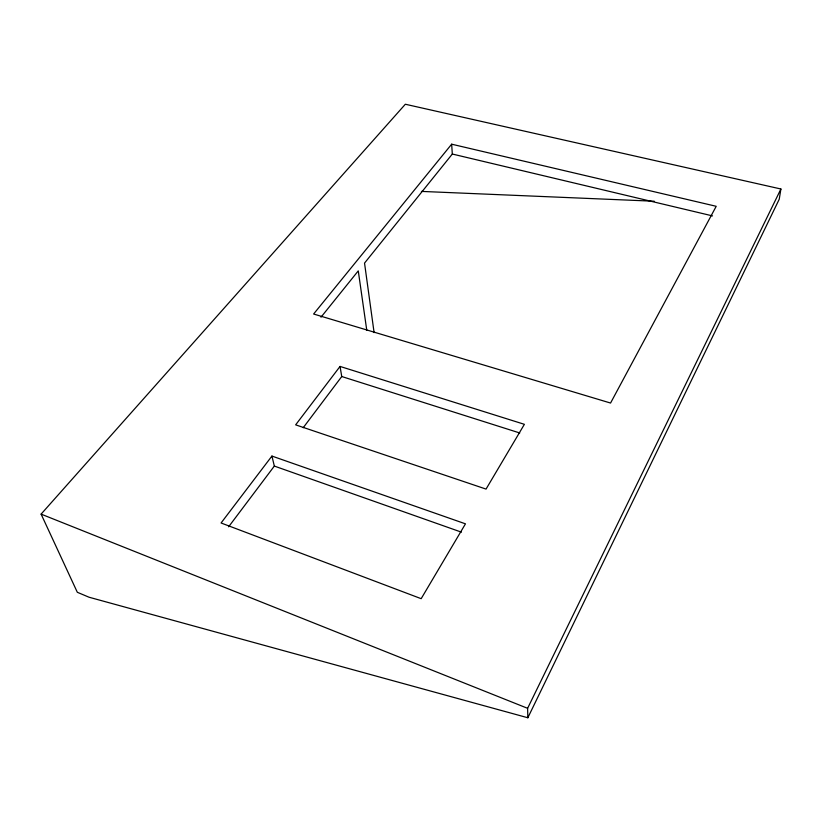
<?xml version="1.0" encoding="UTF-8"?>
<svg xmlns="http://www.w3.org/2000/svg" width="822" height="822" viewBox="0 0 822 822"><rect width="100%" height="100%" fill="white"/><g stroke="black" fill="none" stroke-linecap="round" stroke-linejoin="round"><path stroke-width="1.23" d="M780.9 188.998L779.246 199.201L527.847 717.76L89.033 597.224L77.319 592.282L41.1 514.12L405.338 104.24L780.9 188.998L527.611 708.317L527.847 717.76M228.629 526.799L274.332 466.074L271.928 456.066L465.468 523.84L421.172 598.683L221.077 522.987L271.928 456.066M303.195 427.738L341.747 376.527L340.041 366.427L524.385 424.316L486.049 489.09L295.643 424.851L340.041 366.427M321.001 317.189L358.269 270.88L366.776 330.321M451.658 144.189L313.614 314.014L610.561 403.047L716.209 206.301L451.658 144.189L452.316 154.033L364.536 263.091L374.102 332.622M421.388 191.403L654.24 201.226M452.316 154.033L712.52 215.898M341.747 376.527L519.73 432.968M274.332 466.074L461.419 532.153M41.1 514.12L527.611 708.317"/></g></svg>
